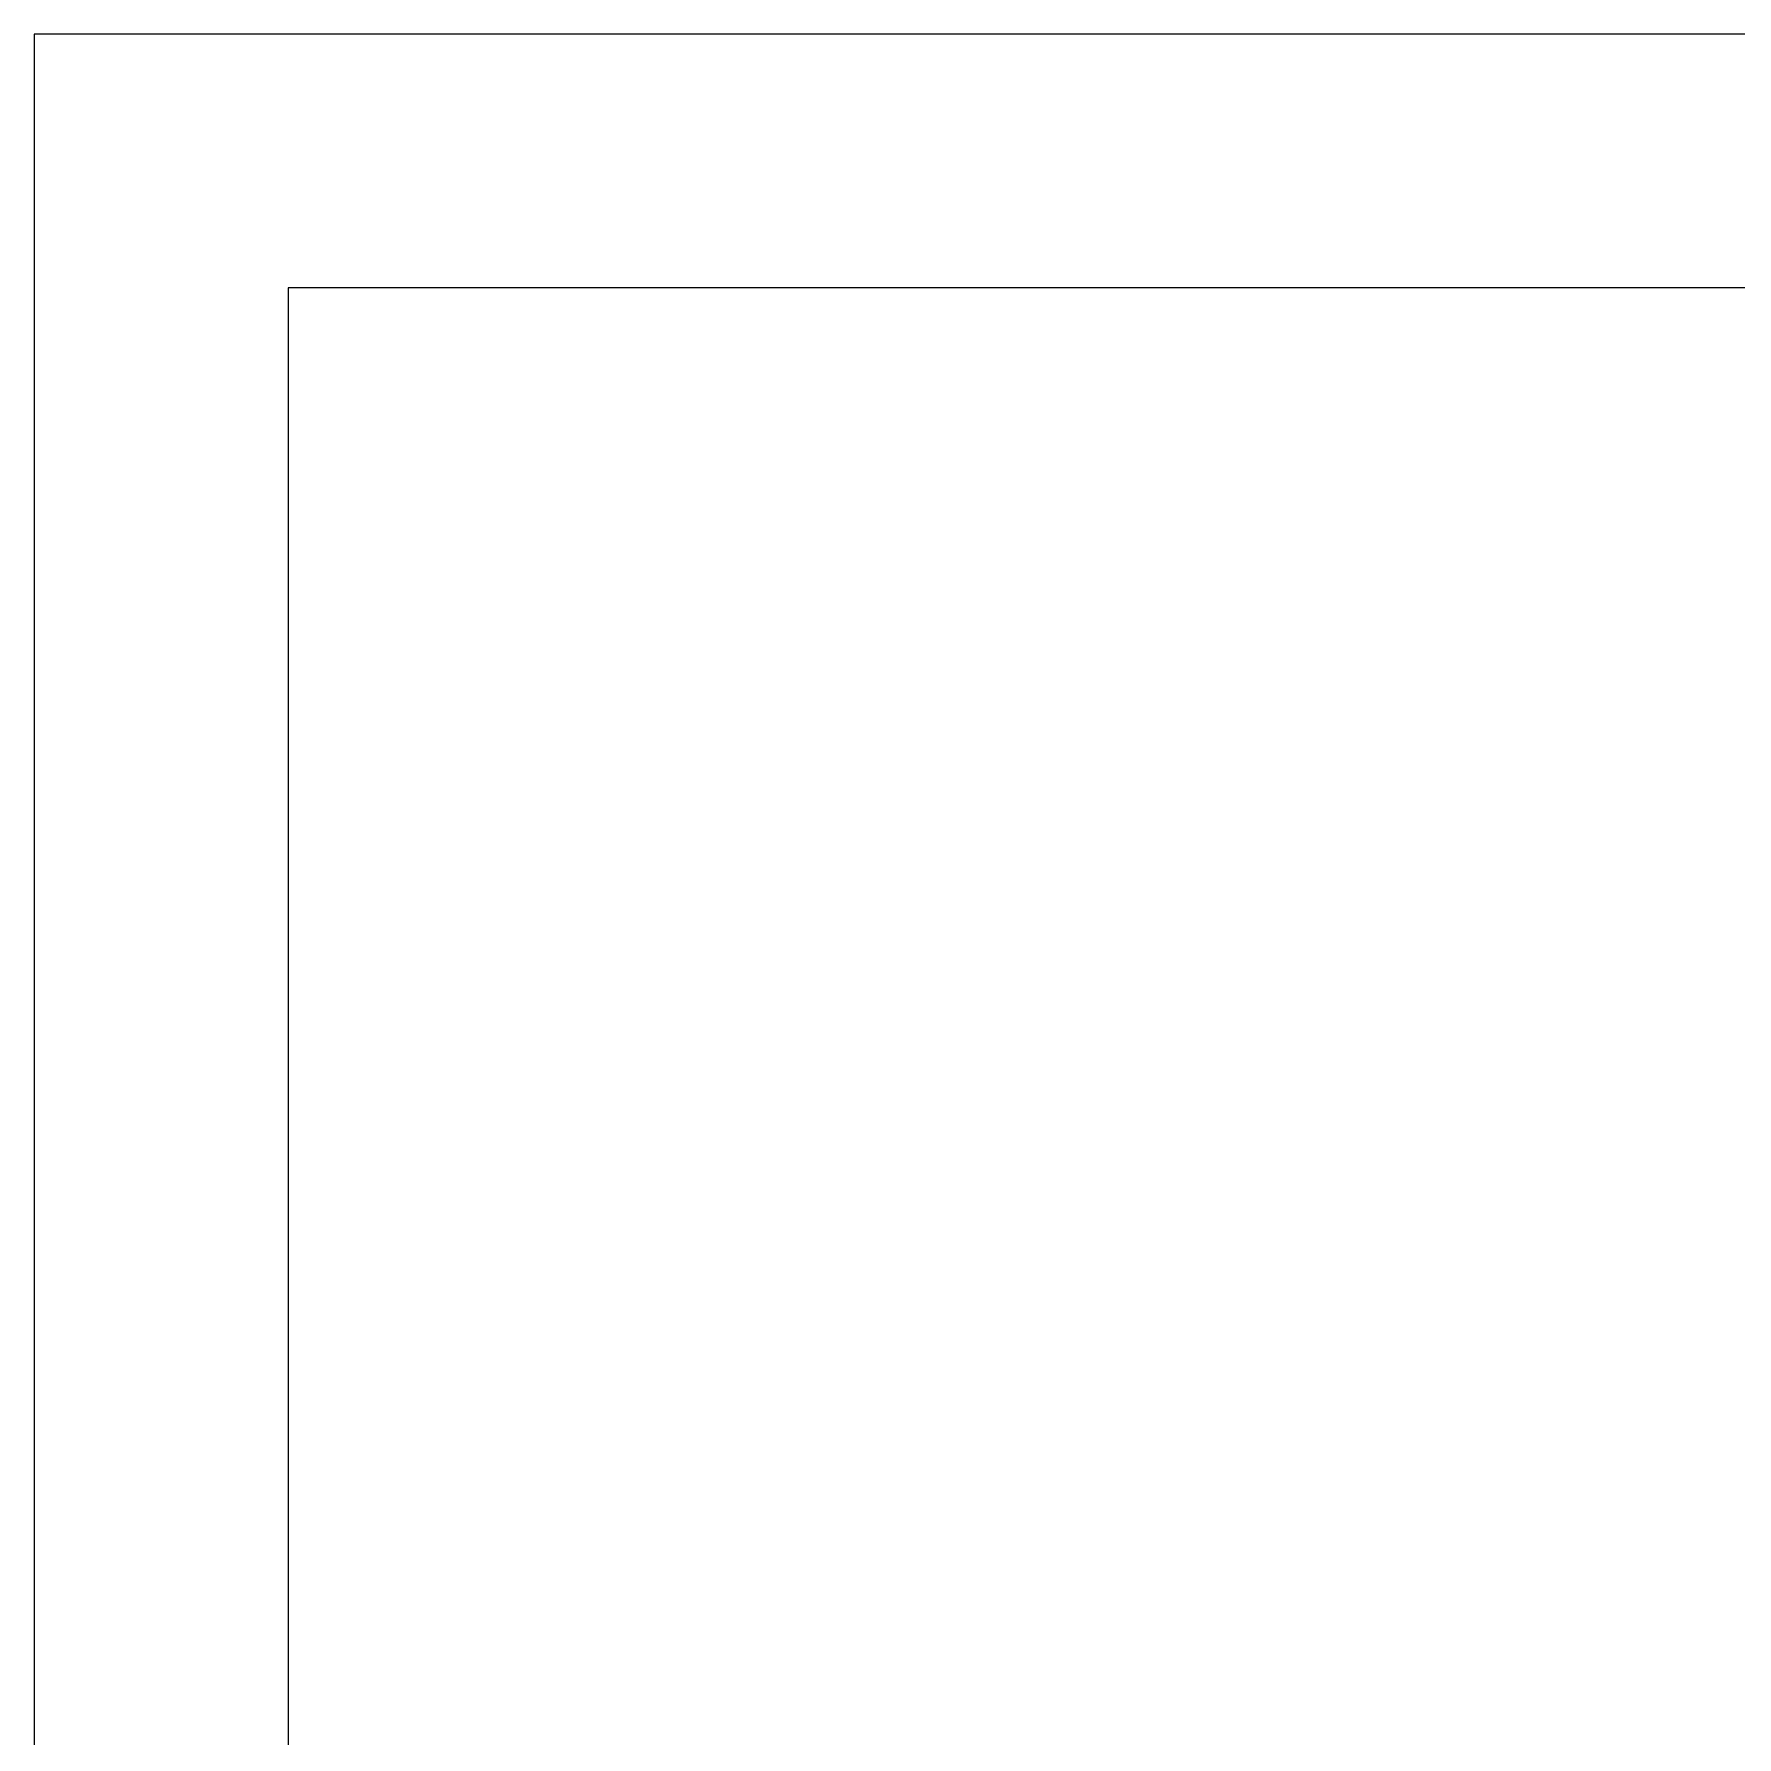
# Model space of a CAD drawing. Header units: metres. Extents: x 191982 to 427160, y -8904 to 80370.
# Drawn here: x 333630 to 335172, y 58499 to 60042 of the extents above; entities that cross this region are included whole.
import ezdxf

# ---------------------------------------------------------------- set-up
doc = ezdxf.new("R2010")
doc.units = ezdxf.units.M
doc.header["$LTSCALE"] = 700
doc.header["$MEASUREMENT"] = 0
doc.layers.add('NEW PLANS', color=7, linetype='Continuous', lineweight=9)

msp = doc.modelspace()

# ---------------------------------------------------------------- linework, layer by layer
at = {"layer": 'NEW PLANS'}
for p, q in [((337122.3162388983, 60041.69229437821), (333629.9035539212, 60041.69229437798)), ((333629.9035539212, 60041.69229437798), (333629.9035539212, 57546.92291307393)), ((337122.3162388983, 60041.69229437821), (333629.9035539212, 60041.69229437798)), ((333629.9035539212, 60041.69229437798), (333629.9035539212, 57546.92291307393)), ((337122.3162388983, 59811.69229437821), (333859.9035538616, 59811.69229437821)), ((333859.9035538616, 59811.69229437798), (333859.9035538616, 57496.92291307393)), ((337122.3162388983, 59811.69229437821), (333859.9035538616, 59811.69229437821)), ((333859.9035538616, 59811.69229437798), (333859.9035538616, 57496.92291307393))]:
    msp.add_line(p, q, dxfattribs=at)

doc.saveas('drawing.dxf')
